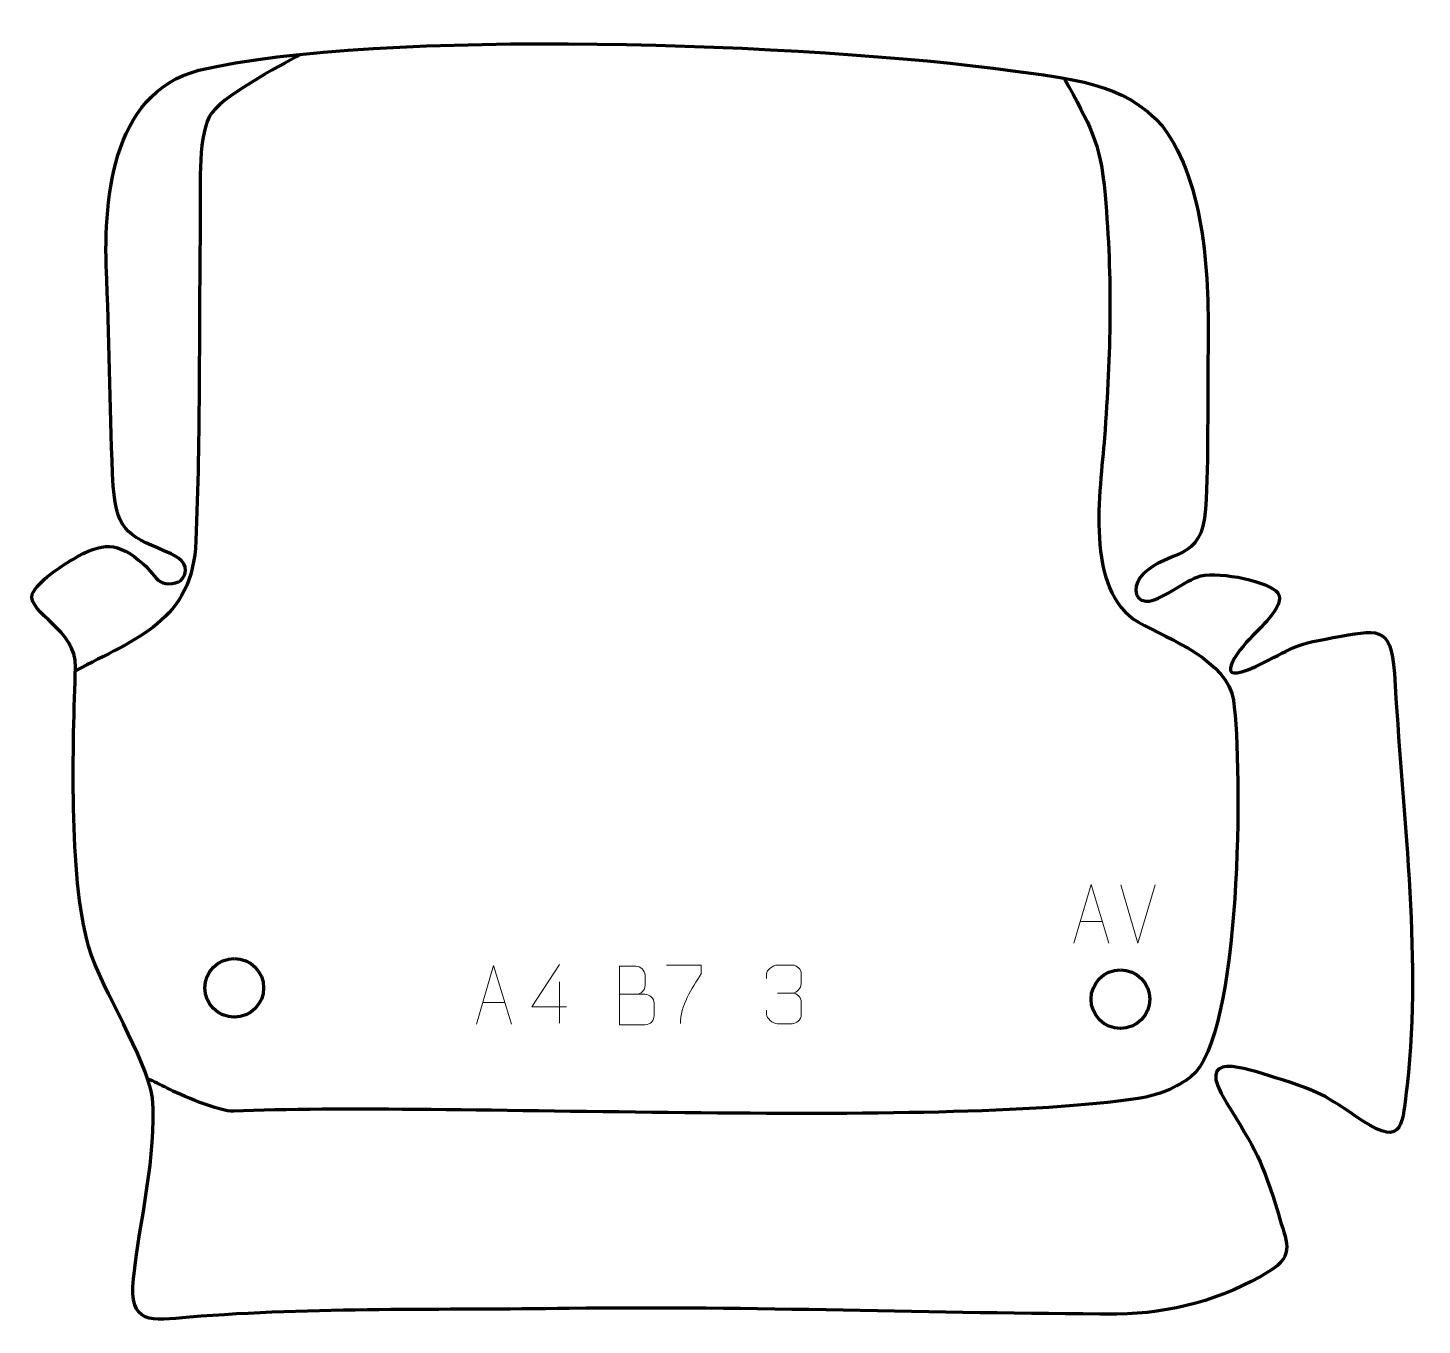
# Model space of a CAD drawing. Header units: millimetres. Extents: x -301 to 293, y -314 to 239.
import ezdxf

# ---------------------------------------------------------------- set-up
doc = ezdxf.new("R2010")
doc.units = ezdxf.units.MM
doc.header["$MEASUREMENT"] = 0
doc.layers.add('layer 2', color=7, linetype='Continuous')
doc.layers.add('layer 3', color=7, linetype='Continuous')

msp = doc.modelspace()

# ---------------------------------------------------------------- linework, layer by layer
at = {"layer": 'layer 2', "color": 142, "lineweight": 200}
for centre in [(-213.4299, -169.8658), (163.9989, -174.6941)]:
    msp.add_ellipse(centre, major_axis=(0, 12.5), ratio=1, dxfattribs=at)
at = {"layer": 'layer 2', "color": 142, "lineweight": 158}
for points, knots in [([(-185.2338, 227.8703), (-194.4299, 222.5406), (-219.6161, 209.8876), (-224.0727, 201.2443), (-224.0727, 201.2443), (-229.1297, 191.4369), (-227.8696, 168.5617), (-227.9453, 157.0701), (-227.9453, 157.0701), (-228.478, 111.6856), (-227.9702, 65.7898), (-229.7778, 20.5329), (-229.7778, 20.5329), (-231.1416, -13.6141), (-255.2256, -21.0146), (-281.0872, -34.814)], [0, 0, 0, 0, 0.2, 0.2, 0.2, 0.2, 0.4, 0.4, 0.4, 0.4, 0.6, 0.6, 0.6, 0.6, 1, 1, 1, 1]), ([(140.1042, 217.7121), (150.8507, 197.4547), (155.3896, 191.6388), (157.4858, 167.9799), (157.4858, 167.9799), (160.6729, 130.96), (159.7938, 101.3432), (157.2603, 64.4649), (157.2603, 64.4649), (155.3649, 42.1699), (148.4992, -0.7363), (171.6897, -14.079), (171.6897, -14.079), (184.9361, -21.3952), (209.5752, -30.5122), (212.172, -47.3452), (212.172, -47.3452), (216.0274, -76.3075), (215.7029, -190.6453), (194.0063, -207.8266), (194.0063, -207.8266), (188.0899, -212.2816), (180.3822, -215.7283), (171.6151, -217.0336), (171.6151, -217.0336), (84.2696, -230.0381), (-127.8107, -218.425), (-213.6232, -222.4885), (-213.6232, -222.4885), (-219.4915, -222.7663), (-236.772, -215.3208), (-242.0366, -212.6576), (-242.0366, -212.6576), (-244.8192, -211.2499), (-247.6229, -209.8838), (-250.4157, -208.4963)], [0, 0, 0, 0, 0.1, 0.1, 0.1, 0.1, 0.2, 0.2, 0.2, 0.2, 0.3, 0.3, 0.3, 0.3, 0.4, 0.4, 0.4, 0.4, 0.5, 0.5, 0.5, 0.5, 0.6, 0.6, 0.6, 0.6, 0.7, 0.7, 0.7, 0.7, 0.8, 0.8, 0.8, 0.8, 1, 1, 1, 1])]:
    msp.add_open_spline(points, degree=3, knots=knots, dxfattribs=at)
at = {"layer": 'layer 3', "color": 242, "lineweight": 158}
msp.add_open_spline([(201.3347, 102.0515), (201.6272, 132.1072), (200.6929, 172.2507), (181.9101, 197.2747), (181.9101, 197.2747), (165.8988, 216.0399), (141.2038, 217.6442), (118.2416, 220.8393), (118.2416, 220.8393), (31.8861, 232.8551), (-151.9428, 239.1553), (-228.4637, 221.084), (-228.4637, 221.084), (-266.616, 211.2462), (-269.2777, 164.1012), (-267.7688, 131.8874), (-267.7688, 131.8874), (-266.4806, 102.5916), (-266.5291, 73.0602), (-264.9624, 43.8515), (-264.9624, 43.8515), (-263.5605, 23.2597), (-257.2943, 22.5474), (-240.3298, 15.0143), (-240.3298, 15.0143), (-235.9031, 13.0486), (-232.0497, 9.3913), (-235.4723, 4.4752), (-235.4723, 4.4752), (-237.0387, 2.2252), (-242.4631, 1.5444), (-244.9748, 3.1897), (-244.9748, 3.1897), (-247.3786, 4.7642), (-249.406, 8.3215), (-252.1562, 10.705), (-252.1562, 10.705), (-263.2878, 20.3527), (-269.4518, 20.2487), (-282.2582, 12.6773), (-282.2582, 12.6773), (-287.6168, 9.5092), (-296.7249, 3.5416), (-299.5048, -2.1415), (-299.5048, -2.1415), (-301.3484, -10.4386), (-280.5883, -17.1706), (-281.0309, -33.223), (-281.0309, -33.223), (-282.1862, -65.8084), (-284.0535, -121.6508), (-275.5273, -152.1582), (-275.5273, -152.1582), (-269.0834, -172.6376), (-251.4488, -198.3247), (-248.2365, -216.8038), (-248.2365, -216.8038), (-246.4407, -241.2999), (-253.7348, -269.2925), (-256.3736, -293.8379), (-256.3736, -293.8379), (-258.4977, -313.5957), (-248.8697, -311.7472), (-232.5259, -310.2221), (-232.5259, -310.2221), (-179.43, -305.8786), (-124.2215, -307.3279), (-70.7873, -306.5015), (-70.7873, -306.5015), (7.1613, -305.4786), (84.7099, -308.6905), (162.5414, -308.9254), (162.5414, -308.9254), (185.4955, -308.6014), (207.5217, -302.7881), (227.2079, -290.7762), (227.2079, -290.7762), (238.9665, -283.6014), (234.5341, -277.8723), (231.2782, -266.3079), (231.2782, -266.3079), (224.4733, -243.541), (221.5588, -238.8089), (209.2091, -218.9109), (209.2091, -218.9109), (194.8883, -195.8369), (217.0573, -204.2457), (230.0351, -208.192), (230.0351, -208.192), (249.6849, -214.2275), (250.3808, -215.4027), (267.1384, -226.4789), (267.1384, -226.4789), (285.1045, -238.3539), (284.0336, -227.4067), (286.097, -211.3698), (286.097, -211.3698), (292.5095, -153.2706), (283.8137, -93.8624), (280.7125, -35.7339), (280.7125, -35.7339), (279.2912, -14.7318), (273.1419, -17.4775), (254.6931, -20.65), (254.6931, -20.65), (235.435, -24.0264), (238.1547, -25.153), (221.6462, -32.921), (221.6462, -32.921), (202.1546, -42.0928), (213.5852, -26.6667), (220.2589, -19.8783), (220.2589, -19.8783), (223.4539, -16.6283), (236.0399, -5.3581), (230.2301, -0.6643), (230.2301, -0.6643), (224.422, 4.0283), (204.0465, 7.9126), (196.6989, 5.169), (196.6989, 5.169), (190.2426, 2.7582), (181.1921, -5.03), (175.0318, -5.1893), (175.0318, -5.1893), (168.865, -4.6024), (169.6425, 2.5337), (173.8564, 6.6269), (173.8564, 6.6269), (184.5385, 17.0032), (198.8073, 11.3394), (200.2607, 34.136), (200.2607, 34.136), (201.6592, 56.0733), (200.9062, 79.8599), (201.3347, 102.0515)], degree=3, knots=[0, 0, 0, 0, 0.02857143, 0.02857143, 0.02857143, 0.02857143, 0.05714286, 0.05714286, 0.05714286, 0.05714286, 0.08571429, 0.08571429, 0.08571429, 0.08571429, 0.11428571, 0.11428571, 0.11428571, 0.11428571, 0.14285714, 0.14285714, 0.14285714, 0.14285714, 0.17142857, 0.17142857, 0.17142857, 0.17142857, 0.2, 0.2, 0.2, 0.2, 0.22857143, 0.22857143, 0.22857143, 0.22857143, 0.25714286, 0.25714286, 0.25714286, 0.25714286, 0.28571429, 0.28571429, 0.28571429, 0.28571429, 0.31428571, 0.31428571, 0.31428571, 0.31428571, 0.34285714, 0.34285714, 0.34285714, 0.34285714, 0.37142857, 0.37142857, 0.37142857, 0.37142857, 0.4, 0.4, 0.4, 0.4, 0.42857143, 0.42857143, 0.42857143, 0.42857143, 0.45714286, 0.45714286, 0.45714286, 0.45714286, 0.48571429, 0.48571429, 0.48571429, 0.48571429, 0.51428571, 0.51428571, 0.51428571, 0.51428571, 0.54285714, 0.54285714, 0.54285714, 0.54285714, 0.57142857, 0.57142857, 0.57142857, 0.57142857, 0.6, 0.6, 0.6, 0.6, 0.62857143, 0.62857143, 0.62857143, 0.62857143, 0.65714286, 0.65714286, 0.65714286, 0.65714286, 0.68571429, 0.68571429, 0.68571429, 0.68571429, 0.71428571, 0.71428571, 0.71428571, 0.71428571, 0.74285714, 0.74285714, 0.74285714, 0.74285714, 0.77142857, 0.77142857, 0.77142857, 0.77142857, 0.8, 0.8, 0.8, 0.8, 0.82857143, 0.82857143, 0.82857143, 0.82857143, 0.85714286, 0.85714286, 0.85714286, 0.85714286, 0.88571429, 0.88571429, 0.88571429, 0.88571429, 0.91428571, 0.91428571, 0.91428571, 0.91428571, 0.94285714, 0.94285714, 0.94285714, 0.94285714, 1, 1, 1, 1], dxfattribs=at)
at = {"layer": 'layer 3', "color": 250, "lineweight": 9}
for points, knots in [([(144.1238, -150.8688), (144.1238, -150.8688), (151.4948, -125.9153), (151.4948, -125.9153), (151.4948, -125.9153), (151.4948, -125.9153), (159.0647, -150.8688), (159.0647, -150.8688)], [0, 0, 0, 0, 0.33333333, 0.33333333, 0.33333333, 0.33333333, 1, 1, 1, 1]), ([(-71.9144, -178.0168), (-71.9144, -178.0168), (-86.7361, -178.0168), (-86.7361, -178.0168), (-86.7361, -178.0168), (-86.7361, -178.0168), (-74.8585, -159.9463), (-74.8585, -159.9463)], [0, 0, 0, 0, 0.33333333, 0.33333333, 0.33333333, 0.33333333, 1, 1, 1, 1]), ([(-29.3455, -160.155), (-29.3455, -160.155), (-14.5294, -160.155), (-14.5294, -160.155), (-14.5294, -160.155), (-14.5297, -161.4046), (-14.5297, -162.6542), (-14.5294, -163.904), (-14.5294, -163.904), (-18.5238, -169.9011), (-23.439, -177.7347), (-23.439, -185.1135)], [0, 0, 0, 0, 0.25, 0.25, 0.25, 0.25, 0.5, 0.5, 0.5, 0.5, 1, 1, 1, 1]), ([(13.3025, -165.8774), (13.3025, -165.8774), (13.3025, -164.0202), (13.3025, -164.0202), (13.3025, -164.0202), (13.2882, -162.2783), (15.9527, -160.1602), (18.0118, -160.1829), (18.0118, -160.1829), (20.0759, -160.1829), (22.1399, -160.1829), (24.2036, -160.1829), (24.2036, -160.1829), (26.3981, -160.1741), (27.9964, -162.0209), (28.0408, -163.933), (28.0408, -163.933), (28.0404, -165.3681), (28.0404, -166.8032), (28.0408, -168.2387), (28.0408, -168.2387), (27.9922, -169.8922), (26.3896, -172.1222), (24.1913, -172.1122), (24.1913, -172.1122), (26.395, -172.1234), (28.003, -173.9266), (28.057, -175.9861), (28.057, -175.9861), (28.0566, -177.7708), (28.0566, -179.5555), (28.057, -181.3406), (28.057, -181.3406), (28.0671, -183.402), (26.0122, -185.1651), (24.1913, -185.157), (24.1913, -185.157), (22.126, -185.1567), (20.0608, -185.1567), (17.9952, -185.157), (17.9952, -185.157), (15.8266, -185.1455), (13.2956, -182.7453), (13.277, -181.2835), (13.277, -181.2835), (13.277, -181.2835), (13.277, -179.3749), (13.277, -179.3749)], [0, 0, 0, 0, 0.07692308, 0.07692308, 0.07692308, 0.07692308, 0.15384615, 0.15384615, 0.15384615, 0.15384615, 0.23076923, 0.23076923, 0.23076923, 0.23076923, 0.30769231, 0.30769231, 0.30769231, 0.30769231, 0.38461538, 0.38461538, 0.38461538, 0.38461538, 0.46153846, 0.46153846, 0.46153846, 0.46153846, 0.53846154, 0.53846154, 0.53846154, 0.53846154, 0.61538462, 0.61538462, 0.61538462, 0.61538462, 0.69230769, 0.69230769, 0.69230769, 0.69230769, 0.76923077, 0.76923077, 0.76923077, 0.76923077, 0.84615385, 0.84615385, 0.84615385, 0.84615385, 1, 1, 1, 1]), ([(-110.329, -185.3375), (-110.329, -185.3375), (-102.958, -160.384), (-102.958, -160.384), (-102.958, -160.384), (-102.958, -160.384), (-95.3881, -185.3375), (-95.3881, -185.3375)], [0, 0, 0, 0, 0.33333333, 0.33333333, 0.33333333, 0.33333333, 1, 1, 1, 1]), ([(-49.37, -172.6346), (-45.7314, -172.6342), (-42.1443, -172.6342), (-38.5049, -172.6346), (-38.5049, -172.6346), (-36.5295, -172.6519), (-34.6059, -174.388), (-34.6059, -176.4376), (-34.6059, -176.4376), (-34.6063, -177.5662), (-34.6063, -180.6156), (-34.6059, -181.7445), (-34.6059, -181.7445), (-34.5883, -183.6024), (-36.1304, -185.6163), (-38.4519, -185.5994), (-38.4519, -185.5994), (-42.0917, -185.599), (-45.7311, -185.599), (-49.37, -185.5994), (-49.37, -185.5994), (-49.37, -177.2811), (-49.37, -168.9633), (-49.37, -160.6458), (-49.37, -160.6458), (-46.9963, -160.6458), (-44.6222, -160.6458), (-42.248, -160.6458), (-42.248, -160.6458), (-40.5672, -160.6282), (-38.4704, -162.5387), (-38.4527, -164.5011), (-38.4527, -164.5011), (-38.4531, -166.5672), (-38.4531, -166.7132), (-38.4527, -168.7797), (-38.4527, -168.7797), (-38.4354, -170.8458), (-40.2899, -172.6519), (-42.2999, -172.6346)], [0, 0, 0, 0, 0.09090909, 0.09090909, 0.09090909, 0.09090909, 0.18181818, 0.18181818, 0.18181818, 0.18181818, 0.27272727, 0.27272727, 0.27272727, 0.27272727, 0.36363636, 0.36363636, 0.36363636, 0.36363636, 0.45454545, 0.45454545, 0.45454545, 0.45454545, 0.54545455, 0.54545455, 0.54545455, 0.54545455, 0.63636364, 0.63636364, 0.63636364, 0.63636364, 0.72727273, 0.72727273, 0.72727273, 0.72727273, 0.81818182, 0.81818182, 0.81818182, 0.81818182, 1, 1, 1, 1])]:
    msp.add_open_spline(points, degree=3, knots=knots, dxfattribs=at)
for points in [[(171.4833, -150.8761), (171.4833, -150.8761), (164.1615, -125.9225), (164.1615, -125.9225)], [(178.8052, -125.9225), (178.8052, -125.9225), (171.4834, -150.8761), (171.4834, -150.8761)], [(146.8464, -141.6194), (146.8464, -141.6194), (156.3421, -141.6194), (156.3421, -141.6194)], [(-74.8585, -167.2557), (-74.8585, -167.2557), (-74.8585, -184.9204), (-74.8585, -184.9204)], [(18.0122, -172.1226), (18.0122, -172.1226), (24.2086, -172.1226), (24.2086, -172.1226)], [(-107.6064, -176.0881), (-107.6064, -176.0881), (-98.1107, -176.0881), (-98.1107, -176.0881)]]:
    msp.add_open_spline(points, degree=3, dxfattribs=at)

doc.saveas('drawing.dxf')
